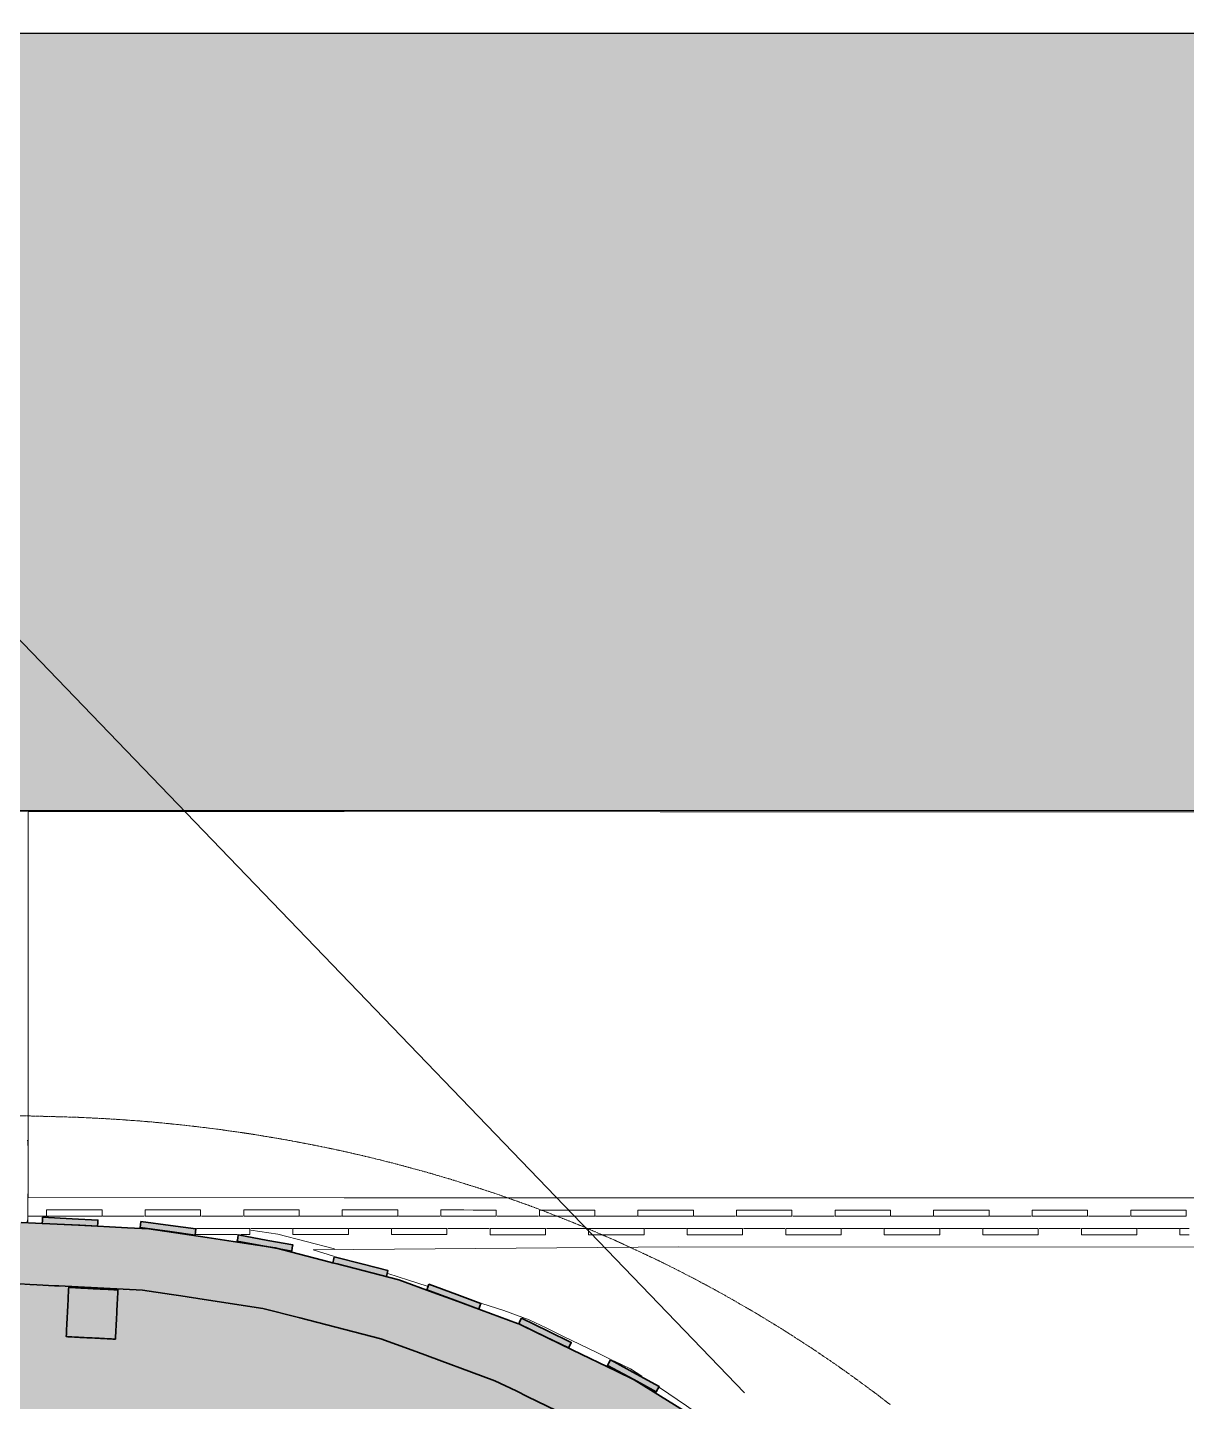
# Model space of a CAD drawing. Header units: millimetres. Extents: x -31757 to 121236, y -27283 to 63658.
# Drawn here: x 54641 to 57464, y 55469 to 58815 of the extents above; entities that cross this region are included whole.
import ezdxf

# ---------------------------------------------------------------- set-up
doc = ezdxf.new("R2010")
doc.units = ezdxf.units.MM
doc.linetypes.add('PHANTOM', pattern=[6.35, 3.175, -0.635, 0.635, -0.635, 0.635, -0.635])
for name, color, linetype, lineweight in [('01_切断（構造・壁）', 7, 'Continuous', 35), ('06_部屋の色', 8, 'Continuous', 0), ('10_見えがかり', 7, 'Continuous', 13), ('20_上部（屋根の外形・梁）', 8, 'PHANTOM', 9), ('30_敷地・外構', 8, 'Continuous', 9), ('50_寸法', 3, 'Continuous', 9), ('90_図枠', 7, 'Continuous', 25)]:
    doc.layers.add(name, color=color, linetype=linetype, lineweight=lineweight)

msp = doc.modelspace()

# ---------------------------------------------------------------- hatches: boundary and pattern name
at = {"layer": '01_切断（構造・壁）'}
for points in [[(54677.9, 55917.9), (54750.5, 55914.3), (54812.7, 55911.1), (54812.4, 55904.2), (54811.9, 55896.2), (54749.7, 55899.3), (54677.1, 55903), (54677.5, 55909.9)], [(56497.7, 55271.1), (56626.1, 55172.7), (56630.8, 55169.1), (56657.2, 55144.4), (56789.2, 55020.4), (56857.9, 54955.9), (57313, 54483.3), (57890, 53884.2), (57918.9, 53854.1), (57977.6, 53793.2), (58347.5, 53409.2), (59709.4, 51994.9), (59778.2, 51923.5), (59993.6, 51699.9), (60202.8, 51482.7), (60203.5, 51481.9), (60203.9, 51481.5), (60252.5, 51431.1), (60252.5, 51431.1), (60252.5, 51431.1), (60257.5, 51425.8), (60318.3, 51362.7), (60382.1, 51296.5), (60382.1, 51296.5), (60389.2, 51289.1), (61245.6, 52101.8), (61800.3, 52628.2), (61999.7, 52817.4), (62486.5, 53279.4), (62568.9, 53357.6), (62635.9, 53419.4), (62652.3, 53434.5), (63662, 54365), (63904.5, 54588.4), (63906.9, 54590.7), (63910.4, 54593.9), (64509.2, 55145.8), (64778.6, 55394.1), (64818.6, 55350.7), (64880.3, 55283.8), (64493, 54926.8), (64012.4, 54483.9), (64006.3, 54478.3), (64006.3, 54478.3), (64006.3, 54478.3), (62754.2, 53324.4), (62737.9, 53309.4), (62671.4, 53248.1), (62635.2, 53213.8), (62589.6, 53170.4), (61903.4, 52519.3), (61547.3, 52181.3), (61349.1, 51993.2), (60493.2, 51181), (59913.2, 50614.1), (59649.3, 50356.3), (59498.3, 50208.7), (58345.5, 49082.2), (58230.7, 48966.6), (58157.7, 48893.2), (58107.1, 48842.3), (58063.8, 48798.7), (58056.3, 48806.1), (57992.9, 48869.2), (57957.4, 48904.4), (58051.5, 48999.2), (58150.4, 49098.7), (58239.9, 49188.7), (59478.9, 50399.5), (59544.6, 50463.7), (60281.9, 51184.2), (60149.6, 51321.6), (60001.8, 51475.1), (59901.1, 51579.6), (59840.8, 51521), (59828.8, 51509.3), (59792.5, 51474.1), (59718.1, 51551.2), (59688.3, 51582), (59719.4, 51612.2), (59774.1, 51665.4), (59778.8, 51669.9), (59797.1, 51687.7), (59563.2, 51930.5), (59562.8, 51930.9), (58038.3, 53514), (58036.5, 53515.8), (57312.9, 54267.2), (57205.8, 54378.4), (56914.6, 54680.8), (56752.4, 54849.1), (56618.5, 54974.9), (56552.3, 55037), (56533.6, 55054.6), (56365.3, 55183.5), (56298.3, 55234.8), (56120.1, 55344.8), (56046.1, 55390.4), (55859.9, 55481), (55831.1, 55495), (55779.6, 55520), (55587.1, 55590.7), (55540.1, 55608), (55501.4, 55622.2), (55304.4, 55672.8), (55214.3, 55695.9), (55071.9, 55717.5), (55014.5, 55726.3), (54991.9, 55729.7), (54921.4, 55740.4), (54717.6, 55750.7), (54707.1, 55751.3), (54664.4, 55753.4), (54646.7, 55754.3), (54621.6, 55755.6), (54528.8, 55755.6), (54489.6, 55755.6), (54464.2, 55755.6), (54449.4, 55755.6), (53615.7, 55755.7), (53595.1, 55755.7), (52480.2, 55755.9), (52403.6, 55755.9), (52231.9, 55755.9), (52089.9, 55755.9), (51416.2, 55756), (51416.2, 55756), (51416.2, 55756), (51416.4, 55906), (53020.9, 55905.8), (53596.4, 55905.7), (54269.5, 55905.6), (54450.7, 55905.6), (54453.1, 55905.6), (54491.5, 55905.6), (54583.8, 55905.6), (54625.4, 55905.6), (54626.3, 55905.5), (54626.3, 55905.5), (54765.2, 55898.5), (54768.9, 55898.3), (54884.7, 55892.5), (54936.4, 55889.9), (55078.6, 55868.3), (55142.5, 55858.5), (55244.4, 55843.1), (55378.6, 55808.6), (55383.6, 55807.3), (55395.3, 55804.3), (55546, 55765.6), (55628.9, 55735.1), (55681, 55716), (55834.5, 55659.6), (55838.4, 55658.2), (55838.4, 55658.2), (55838.4, 55658.2), (55846, 55654.5), (55967.7, 55595.4), (56075.3, 55543), (56118.5, 55522), (56240.8, 55446.5), (56383.5, 55358.5), (56430.7, 55322.3)], [(54917.6, 55907.6), (54989.7, 55897.8), (55051.4, 55889.4), (55050.5, 55882.5), (55049.4, 55874.5), (54987.7, 55882.9), (54915.6, 55892.7), (54916.6, 55899.6)], [(55154.7, 55874.8), (55226.2, 55861.6), (55287.5, 55850.4), (55286.2, 55843.6), (55284.8, 55835.6), (55223.5, 55846.9), (55152, 55860), (55153.2, 55866.8)], [(55388.3, 55821.6), (55458.7, 55803.5), (55519, 55788), (55517.3, 55781.3), (55515.3, 55773.5), (55454.9, 55789), (55384.5, 55807), (55386.3, 55813.7)], [(54851.5, 55741.5), (54858, 55741.1), (54861.5, 55741), (54861.2, 55734.5), (54861, 55731), (54860.7, 55724.5), (54860.5, 55721), (54860.2, 55714.6), (54860, 55711), (54859.7, 55704.6), (54859.5, 55701), (54859.2, 55694.6), (54859, 55691), (54858.7, 55684.6), (54858.5, 55681), (54858.2, 55674.6), (54858, 55671.1), (54857.7, 55664.6), (54857.5, 55661.1), (54857.2, 55654.6), (54857, 55651.1), (54856.7, 55644.6), (54856.5, 55641.1), (54856.2, 55634.7), (54856, 55631.1), (54855.7, 55624.7), (54855.5, 55621.1), (54849, 55621.4), (54845.5, 55621.6), (54839.1, 55621.9), (54835.5, 55622.1), (54829.1, 55622.4), (54825.5, 55622.6), (54819.1, 55623), (54815.5, 55623.1), (54809.1, 55623.5), (54805.5, 55623.6), (54799.1, 55624), (54795.5, 55624.1), (54789.1, 55624.5), (54785.6, 55624.6), (54779.1, 55625), (54775.6, 55625.1), (54769.1, 55625.5), (54765.6, 55625.6), (54759.2, 55626), (54755.6, 55626.2), (54749.2, 55626.5), (54745.6, 55626.7), (54739.2, 55627), (54735.6, 55627.2), (54736, 55633.6), (54736.1, 55637.1), (54736.5, 55643.6), (54736.6, 55647.1), (54737, 55653.6), (54737.1, 55657.1), (54737.5, 55663.6), (54737.6, 55667.1), (54738, 55673.5), (54738.1, 55677.1), (54738.5, 55683.5), (54738.6, 55687.1), (54739, 55693.5), (54739.2, 55697.1), (54739.5, 55703.5), (54739.7, 55707.1), (54740, 55713.5), (54740.2, 55717), (54740.5, 55723.5), (54740.7, 55727), (54741, 55733.5), (54741.2, 55737), (54741.5, 55743.5), (54741.7, 55747), (54748.1, 55746.7), (54751.7, 55746.5), (54758.1, 55746.2), (54761.6, 55746), (54768.1, 55745.7), (54771.6, 55745.5), (54778.1, 55745.2), (54781.6, 55745), (54788.1, 55744.7), (54791.6, 55744.5), (54798, 55744.2), (54801.6, 55744), (54808, 55743.7), (54811.6, 55743.5), (54818, 55743.2), (54821.6, 55743), (54828, 55742.7), (54831.6, 55742.5), (54838, 55742.1), (54841.5, 55742), (54848, 55741.6)], [(55618.7, 55754.9), (55686.9, 55729.8), (55745.4, 55708.3), (55743, 55701.8), (55740.2, 55694.2), (55681.7, 55715.7), (55613.5, 55740.8), (55615.9, 55747.3)], [(55844.1, 55672.1), (55909.5, 55640.4), (55965.5, 55613.2), (55962.5, 55606.9), (55959, 55599.7), (55902.9, 55626.9), (55837.5, 55658.6), (55840.6, 55664.8)], [(56060.8, 55570.5), (56124.7, 55535.7), (56179.4, 55506), (56176.1, 55499.9), (56172.3, 55492.8), (56117.5, 55522.6), (56053.7, 55557.3), (56057, 55563.4)]]:
    msp.add_hatch(color=7, dxfattribs=at).paths.add_polyline_path(points)
at = {"layer": '06_部屋の色', "true_color": 0xf6e3a4}
h = msp.add_hatch(color=8, dxfattribs=at)
h.paths.add_polyline_path([(37121.8, 42081.2), (37460.6, 42484.9), (37800.4, 42887.9), (36072.4, 44348.7), (39234.8, 48988.5), (39431.2, 49276.7), (39322.7, 49373.6), (39316.9, 49378.8), (39496.9, 49642.9), (39611.1, 49540.6), (39795.6, 49811.2), (39687.3, 49908.5), (39681.5, 49913.7), (39861.6, 50178), (39975.6, 50075.3), (40009.7, 50125.4), (40040.8, 50171), (41255.9, 51953.7), (41148.6, 52052.4), (41142.8, 52057.7), (41323.5, 52322.9), (41429.2, 52225.4), (41436.5, 52218.7), (41621.7, 52490.5), (41514.7, 52589.5), (41508.9, 52594.8), (41689.8, 52860.2), (41802.5, 52755.7), (41822.1, 52784.5), (42460.9, 53721.7), (42489.9, 53764.2), (42585.7, 53895.5), (42599.7, 53914.6), (42604.4, 53920.3), (42708.9, 54045.6), (42719.4, 54058.2), (42787.8, 54136.5), (42789.9, 54138.9), (42851.9, 54248.7), (42853.6, 54251.8), (42853.6, 54251.9), (42855.9, 54255.5), (43006.4, 54494.7), (43009, 54498), (43179.6, 54718.9), (43182.4, 54721.9), (43373.5, 54925.4), (43376.6, 54928.2), (43586.3, 55112.4), (43589.7, 55114.8), (43816, 55278.1), (43817.8, 55279.1), (44024.5, 55399.8), (44060.7, 55420.9), (44277.9, 55521.2), (44317.9, 55539.6), (44543.7, 55618.6), (44585.3, 55633.1), (44817.7, 55690), (44860.4, 55700.5), (45097.2, 55734.8), (45139.9, 55741), (45140.7, 55741.1), (45144.9, 55741.3), (45427.3, 55754.9), (45483, 55754.9), (47818.2, 55754.5), (47818.4, 55903), (47818.4, 55906.5), (51414.4, 55906), (51414.2, 55759.5), (51414.2, 55754), (51454.3, 55754), (51465.9, 55754), (54573.7, 55753.6), (54613.5, 55753.6), (54615.4, 55753.6), (54621.5, 55753.6), (54623.5, 55753.5), (54625.5, 55753.4), (54626, 55753.3), (54921.2, 55738.5), (54925.4, 55737.8), (55213.9, 55693.9), (55218.1, 55692.9), (55500.8, 55620.2), (55504.7, 55618.8), (55778.8, 55518.2), (55782.5, 55516.4), (56045.2, 55388.7), (56048.5, 55386.6), (56297.2, 55233.1), (56300.2, 55230.8), (56532.3, 55053.1), (56533.1, 55052.3), (56744.8, 54853.6), (56751, 54847.7), (56772.1, 54825.8), (56777.2, 54820.5), (56821.3, 54774.8), (56991.9, 54597.6), (59427.7, 52068.4), (59746.8, 51737.1), (59781.4, 51701.1), (59794.3, 51687.7), (59792.1, 51685.6), (59685.5, 51582.1), (59787.6, 51476.3), (59791.1, 51472.7), (59705, 51389), (59196, 50899.2), (59143.7, 50847.7), (59044.4, 50949.6), (59037.6, 50956.5), (59034, 50953), (59033.8, 50952.8), (59033.1, 50952.1), (59029.9, 50949), (58743.2, 50666.6), (58401.6, 50334.7), (58400.1, 50333.3), (58394.2, 50327.5), (57903.5, 49839.6), (57892.9, 49829), (57459.3, 49402), (57563.5, 49297.4), (57566.6, 49294.3), (57502.7, 49231.4), (57154, 48880), (56803.1, 48530.9), (56319, 48038.3), (56153.9, 47871.8), (56045.6, 47978.5), (55701.8, 47631.8), (55695.6, 47625.4), (55514.2, 47438.2), (55619.3, 47335.4), (55622.9, 47331.9), (55470.9, 47175.2), (55131.2, 46829.4), (54643.1, 46321.1), (54162.4, 45825.1), (53814.8, 45458.4), (53742.7, 45383.3), (53637.7, 45483.3), (53632.6, 45488.1), (53421.1, 45267.7), (53527.7, 45166.4), (53531.3, 45163), (53479.2, 45108.7), (52996.9, 44594.7), (52522.1, 44093.2), (52295.7, 43848.7), (52189.7, 43947.7), (52184.5, 43952.5), (52071.6, 43830.4), (52067.7, 43826.3), (51742.6, 43479.6), (51737.9, 43474.5), (51735.6, 43472.1), (51731.2, 43467.3), (51729.8, 43465.8), (51272.8, 42967.2), (51268.6, 42962.6), (50788.3, 42443.3), (50777.9, 42432.1), (50470.8, 42092.4), (50464.2, 42085.1), (50122.7, 41712.2), (49662.4, 41198.3), (49653.5, 41188.4), (49653.4, 41188.2), (49652.4, 41187.1), (49194.4, 40680.5), (49188.9, 40674.4), (48872.2, 40316), (48867.4, 40310.6), (48534.9, 39939.1), (48530, 39933.5), (48072.9, 39411.1), (48066.1, 39403.3), (47608.6, 38885.3), (47437.2, 38686.8), (47550, 38588.5), (47551.8, 38587), (47406.2, 38418.2), (47073.7, 38037.8), (46615.8, 37502), (46164.6, 36979.1), (45852.2, 36608.5), (45590.5, 36302.3), (44600.9, 37138.8), (44291.6, 37400.2), (44789.6, 37987.1), (45302.9, 38587.4), (45805.3, 39170.5), (46309.8, 39751.7), (43444.8, 42248), (42931, 41656.2), (42419.5, 41062.4), (41910.1, 40466.8), (41389.8, 39853.7), (41349.7, 39806.3), (43641.2, 37870.2), (43189.5, 37333.6), (42700.5, 36748.6), (42375.7, 36357.7), (41893.4, 35773.6), (41891, 35772), (41887.6, 35772.2), (35947.6, 40658.3), (35945.8, 40661.7), (35947, 40665.4), (36615.4, 41474)])
h.paths.add_polyline_path([(52361.6, 48399.8), (52291.4, 48477.5), (52216.2, 48550.4), (52136.5, 48618.2), (52052.4, 48680.7), (51964.5, 48737.5), (51873, 48788.5), (51778.4, 48833.3), (51681.1, 48871.9), (51581.5, 48904.1), (51479.9, 48929.6), (51376.9, 48948.5), (51272.9, 48960.5), (51168.3, 48965.8), (51063.6, 48964.2), (50959.3, 48955.8), (50855.7, 48940.5), (50753.4, 48918.5), (50652.7, 48889.9), (50554, 48854.7), (50457.9, 48813.2), (50364.7, 48765.4), (50274.8, 48711.7), (50188.7, 48652.2), (50106.6, 48587.2), (50029, 48517), (49956.1, 48441.8), (49888.3, 48362.1), (49825.8, 48278), (49769, 48190.1), (49718, 48098.7), (49673.1, 48004), (49634.5, 47906.7), (49602.4, 47807.1), (49576.8, 47705.5), (49558, 47602.6), (49545.9, 47498.5), (49540.7, 47393.9), (49542.3, 47289.3), (49550.7, 47184.9), (49566, 47081.3), (49588, 46978.9), (49616.6, 46878.3), (49651.8, 46779.6), (49693.3, 46683.5), (49741, 46590.4), (49794.7, 46500.5), (49854.2, 46414.3), (49919.2, 46332.3), (49989.5, 46254.6), (50064.6, 46181.7), (50144.4, 46113.9), (50228.4, 46051.4), (50316.4, 45994.6), (50407.8, 45943.6), (50502.4, 45898.7), (50599.7, 45860.2), (50699.4, 45828), (50801, 45802.5), (50903.9, 45783.6), (51007.9, 45771.5), (51112.5, 45766.3), (51217.2, 45767.9), (51321.5, 45776.3), (51425.1, 45791.6), (51527.5, 45813.6), (51628.2, 45842.2), (51726.8, 45877.4), (51822.9, 45918.9), (51916.1, 45966.6), (52006, 46020.4), (52092.1, 46079.9), (52174.2, 46144.9), (52251.9, 46215.1), (52324.8, 46290.2), (52392.6, 46370), (52455.1, 46454.1), (52511.9, 46542), (52562.8, 46633.4), (52607.7, 46728.1), (52646.3, 46825.4), (52678.4, 46925), (52704, 47026.6), (52722.8, 47129.5), (52734.9, 47233.5), (52740.2, 47338.1), (52738.6, 47442.8), (52730.1, 47547.1), (52714.9, 47650.8), (52692.9, 47753.1), (52664.3, 47853.8), (52629.1, 47952.5), (52587.5, 48048.6), (52539.8, 48141.7), (52486.1, 48231.6), (52426.6, 48317.8)], flags=0)
at = {"layer": '30_敷地・外構'}
for points in [[(76236.6, 56905.6), (43236.8, 56910.4), (13241.4, 12903.7), (13241.5, 12688.5), (8535.1, 3142.9), (7508, 600), (600, 600), (600, 6600.3), (3132, 6878.3), (4650.8, 9732.8), (7845.9, 15113.4), (9591.3, 17889.1), (15132, 25269.1), (23700.5, 36198.6), (24022, 37245.9), (24920.3, 38563.7), (24512, 38842), (24533, 38910.6), (22109.3, 41084.3), (34079.5, 57231.7), (31966.4, 58800), (76236.9, 58800)], [(13241.4, 12903.7), (13242.1, 906.9), (600, 907.7), (600, 58800), (83500, 58800), (83500, 902.5), (76239.5, 903), (76242.6, 56905.6), (43236.8, 56910.4)]]:
    msp.add_hatch(color=8, dxfattribs=at).paths.add_polyline_path(points)

# ---------------------------------------------------------------- linework, layer by layer
at = {"layer": '01_切断（構造・壁）'}
for points in [[(54677.9, 55917.9), (54750.5, 55914.3), (54812.7, 55911.1), (54812.4, 55904.2), (54811.9, 55896.2), (54749.7, 55899.3), (54677.1, 55903), (54677.5, 55909.9), (54677.9, 55917.9)], [(54626.3, 55905.5), (54765.2, 55898.5), (54768.9, 55898.3), (54884.7, 55892.5), (54936.4, 55889.9), (55078.6, 55868.3), (55142.5, 55858.5), (55244.4, 55843.1), (55378.6, 55808.6), (55383.6, 55807.3), (55395.3, 55804.3), (55546, 55765.6), (55628.9, 55735.1), (55681, 55716), (55834.5, 55659.6), (55838.4, 55658.2), (55838.4, 55658.2), (55838.4, 55658.2), (55846, 55654.5), (55967.7, 55595.4), (56075.3, 55543), (56118.5, 55522), (56240.8, 55446.5)], [(54917.6, 55907.6), (54989.7, 55897.8), (55051.4, 55889.4), (55050.5, 55882.5), (55049.4, 55874.5), (54987.7, 55882.9), (54915.6, 55892.7), (54916.6, 55899.6), (54917.6, 55907.6)], [(55154.7, 55874.8), (55226.2, 55861.6), (55287.5, 55850.4), (55286.2, 55843.6), (55284.8, 55835.6), (55223.5, 55846.9), (55152, 55860), (55153.2, 55866.8), (55154.7, 55874.8)], [(55388.3, 55821.6), (55458.7, 55803.5), (55519, 55788), (55517.3, 55781.3), (55515.3, 55773.5), (55454.9, 55789), (55384.5, 55807), (55386.3, 55813.7), (55388.3, 55821.6)], [(56046.1, 55390.4), (55859.9, 55481), (55831.1, 55495), (55779.6, 55520), (55587.1, 55590.7), (55540.1, 55608), (55501.4, 55622.2), (55304.4, 55672.8), (55214.3, 55695.9), (55071.9, 55717.5), (55014.5, 55726.3), (54991.9, 55729.7), (54921.4, 55740.4), (54717.6, 55750.7), (54707.1, 55751.3), (54664.4, 55753.4), (54646.7, 55754.3), (54621.6, 55755.6)], [(54851.5, 55741.5), (54858, 55741.1), (54861.5, 55741), (54861.2, 55734.5), (54861, 55731), (54860.7, 55724.5), (54860.5, 55721), (54860.2, 55714.6), (54860, 55711), (54859.7, 55704.6), (54859.5, 55701), (54859.2, 55694.6), (54859, 55691), (54858.7, 55684.6), (54858.5, 55681), (54858.2, 55674.6), (54858, 55671.1), (54857.7, 55664.6), (54857.5, 55661.1), (54857.2, 55654.6), (54857, 55651.1), (54856.7, 55644.6), (54856.5, 55641.1), (54856.2, 55634.7), (54856, 55631.1), (54855.7, 55624.7), (54855.5, 55621.1), (54849, 55621.4), (54845.5, 55621.6), (54839.1, 55621.9), (54835.5, 55622.1), (54829.1, 55622.4), (54825.5, 55622.6), (54819.1, 55623), (54815.5, 55623.1), (54809.1, 55623.5), (54805.5, 55623.6), (54799.1, 55624), (54795.5, 55624.1), (54789.1, 55624.5), (54785.6, 55624.6), (54779.1, 55625), (54775.6, 55625.1), (54769.1, 55625.5), (54765.6, 55625.6), (54759.2, 55626), (54755.6, 55626.2), (54749.2, 55626.5), (54745.6, 55626.7), (54739.2, 55627), (54735.6, 55627.2), (54736, 55633.6), (54736.1, 55637.1), (54736.5, 55643.6), (54736.6, 55647.1), (54737, 55653.6), (54737.1, 55657.1), (54737.5, 55663.6), (54737.6, 55667.1), (54738, 55673.5), (54738.1, 55677.1), (54738.5, 55683.5), (54738.6, 55687.1), (54739, 55693.5), (54739.2, 55697.1), (54739.5, 55703.5), (54739.7, 55707.1), (54740, 55713.5), (54740.2, 55717), (54740.5, 55723.5), (54740.7, 55727), (54741, 55733.5), (54741.2, 55737), (54741.5, 55743.5), (54741.7, 55747), (54748.1, 55746.7), (54751.7, 55746.5), (54758.1, 55746.2), (54761.6, 55746), (54768.1, 55745.7), (54771.6, 55745.5), (54778.1, 55745.2), (54781.6, 55745), (54788.1, 55744.7), (54791.6, 55744.5), (54798, 55744.2), (54801.6, 55744), (54808, 55743.7), (54811.6, 55743.5), (54818, 55743.2), (54821.6, 55743), (54828, 55742.7), (54831.6, 55742.5), (54838, 55742.1), (54841.5, 55742), (54848, 55741.6), (54851.5, 55741.5)], [(55618.7, 55754.9), (55686.9, 55729.8), (55745.4, 55708.3), (55743, 55701.8), (55740.2, 55694.2), (55681.7, 55715.7), (55613.5, 55740.8), (55615.9, 55747.3), (55618.7, 55754.9)], [(55844.1, 55672.1), (55909.5, 55640.4), (55965.5, 55613.2), (55962.5, 55606.9), (55959, 55599.7), (55902.9, 55626.9), (55837.5, 55658.6), (55840.6, 55664.8), (55844.1, 55672.1)], [(56060.8, 55570.5), (56124.7, 55535.7), (56179.4, 55506), (56176.1, 55499.9), (56172.3, 55492.8), (56117.5, 55522.6), (56053.7, 55557.3), (56057, 55563.4), (56060.8, 55570.5)]]:
    msp.add_lwpolyline(points, dxfattribs=at)
at = {"layer": '10_見えがかり'}
for points in [[(54642.6, 56279), (54642.6, 56357.4), (54642.6, 56514), (54642.7, 56670.7), (54642.7, 56749), (54642.7, 56827.4), (54642.7, 56905.7), (55412.3, 56905.6), (56182, 56905.5), (56951.6, 56905.4), (57721.2, 56905.3), (58490.9, 56905.1), (59260.5, 56905), (60030.2, 56904.9), (60799.8, 56904.8)], [(60799.7, 55964.8), (60030, 55964.9), (59260.4, 55965), (58490.8, 55965.1), (57721.1, 55965.3), (56951.5, 55965.4), (56181.8, 55965.5), (55412.2, 55965.6), (54642.6, 55965.7), (54642.6, 56200.7), (54642.6, 56279)], [(54642.5, 55906.7), (54642.5, 55908.2), (54642.5, 55910.7), (54642.5, 55913.2), (54642.5, 55915.7), (54642.5, 55918.2), (54642.5, 55920.7), (54685.8, 55920.7)], [(54687.8, 55920.7), (54687.8, 55923.2), (54687.8, 55924.4), (54687.8, 55925.7), (54687.8, 55926.9), (54687.8, 55928.2), (54687.8, 55929.4), (54687.8, 55930.7), (54687.8, 55931.9), (54687.8, 55933.2), (54687.8, 55934.4), (54687.8, 55935.7), (54699, 55935.7), (54710.3, 55935.7), (54721.5, 55935.7), (54732.8, 55935.7), (54744, 55935.7), (54755.3, 55935.7), (54777.8, 55935.7), (54789, 55935.7), (54800.3, 55935.7), (54811.5, 55935.7), (54822.8, 55935.7), (54822.8, 55934.4), (54822.8, 55931.9), (54822.8, 55928.2), (54822.8, 55926.9), (54822.8, 55925.7), (54822.8, 55923.2), (54822.8, 55921.9), (54822.8, 55920.7), (54811.5, 55920.7), (54800.3, 55920.7), (54755.3, 55920.7), (54744, 55920.7), (54732.8, 55920.7), (54721.5, 55920.7), (54699, 55920.7), (54687.8, 55920.7)], [(54824.8, 55920.7), (54925.8, 55920.7)], [(54927.8, 55920.7), (54927.8, 55924.4), (54927.8, 55925.7), (54927.8, 55926.9), (54927.8, 55928.2), (54927.8, 55933.2), (54927.8, 55934.4), (54927.8, 55935.7), (54939, 55935.7), (54950.3, 55935.7), (54961.5, 55935.7), (54972.8, 55935.7), (54984, 55935.7), (54995.3, 55935.7), (55006.5, 55935.7), (55029, 55935.6), (55040.3, 55935.6), (55051.5, 55935.6), (55062.8, 55935.6), (55062.8, 55934.4), (55062.8, 55930.6), (55062.8, 55929.4), (55062.8, 55928.1), (55062.8, 55925.6), (55062.8, 55924.4), (55062.8, 55923.1), (55062.8, 55921.9), (55062.8, 55920.6), (55051.5, 55920.6), (55040.3, 55920.6), (55029, 55920.6), (55006.5, 55920.7), (54995.3, 55920.7), (54972.8, 55920.7), (54961.5, 55920.7), (54950.3, 55920.7), (54939, 55920.7), (54927.8, 55920.7)], [(55064.8, 55920.6), (55165.8, 55920.6)], [(55167.8, 55929.4), (55167.8, 55930.6), (55167.8, 55931.9), (55167.8, 55933.1), (55167.8, 55934.4), (55167.8, 55935.6), (55179, 55935.6), (55190.3, 55935.6), (55201.5, 55935.6), (55212.8, 55935.6), (55235.3, 55935.6), (55257.8, 55935.6), (55269, 55935.6), (55280.3, 55935.6), (55291.5, 55935.6), (55302.8, 55935.6), (55302.8, 55934.4), (55302.8, 55931.9), (55302.8, 55930.6), (55302.8, 55929.4), (55302.8, 55926.9), (55302.8, 55925.6), (55302.8, 55924.4), (55302.8, 55923.1), (55302.8, 55921.9), (55302.8, 55920.6), (55291.5, 55920.6), (55280.3, 55920.6), (55269, 55920.6), (55257.8, 55920.6), (55235.3, 55920.6), (55224, 55920.6), (55190.3, 55920.6), (55179, 55920.6), (55167.8, 55920.6), (55167.8, 55921.9), (55167.8, 55923.1), (55167.8, 55924.4), (55167.8, 55925.6), (55167.8, 55926.9), (55167.8, 55929.4)], [(55304.8, 55920.6), (55405.8, 55920.6)], [(55407.8, 55928.1), (55407.8, 55929.3), (55407.8, 55931.8), (55407.8, 55933.1), (55407.8, 55935.6), (55419, 55935.6), (55441.5, 55935.6), (55452.8, 55935.6), (55475.3, 55935.6), (55486.5, 55935.6), (55497.8, 55935.6), (55509, 55935.6), (55520.3, 55935.6), (55531.5, 55935.6), (55542.8, 55935.6), (55542.8, 55934.3), (55542.8, 55930.6), (55542.8, 55929.3), (55542.8, 55928.1), (55542.8, 55925.6), (55542.8, 55924.3), (55542.8, 55921.8), (55542.8, 55920.6), (55520.3, 55920.6), (55509, 55920.6), (55475.3, 55920.6), (55464, 55920.6), (55452.8, 55920.6), (55441.5, 55920.6), (55430.3, 55920.6), (55419, 55920.6), (55407.8, 55920.6), (55407.8, 55923.1), (55407.8, 55924.3), (55407.8, 55925.6), (55407.8, 55926.8), (55407.8, 55928.1)], [(55544.8, 55920.6), (55645.8, 55920.6)], [(55647.8, 55928.1), (55647.8, 55929.3), (55647.8, 55930.6), (55647.8, 55933.1), (55647.8, 55934.3), (55647.8, 55935.6), (55659, 55935.6), (55670.3, 55935.6), (55681.5, 55935.6), (55692.8, 55935.6), (55704, 55935.6), (55726.5, 55935.5), (55737.8, 55935.5), (55749, 55935.5), (55771.5, 55935.5), (55782.8, 55935.5), (55782.8, 55934.3), (55782.8, 55930.5), (55782.8, 55925.5), (55782.8, 55924.3), (55782.8, 55923), (55782.8, 55921.8), (55782.8, 55920.5), (55771.5, 55920.5), (55760.3, 55920.5), (55749, 55920.5), (55737.8, 55920.5), (55726.5, 55920.5), (55715.3, 55920.5), (55704, 55920.6), (55692.8, 55920.6), (55659, 55920.6), (55647.8, 55920.6), (55647.8, 55921.8), (55647.8, 55923.1), (55647.8, 55926.8), (55647.8, 55928.1)], [(55784.8, 55920.5), (55885.8, 55920.5)], [(55887.8, 55920.5), (55887.8, 55923), (55887.8, 55924.3), (55887.8, 55925.5), (55887.8, 55929.3), (55887.8, 55930.5), (55887.8, 55933), (55887.8, 55934.3), (55887.8, 55935.5), (55899, 55935.5), (55910.3, 55935.5), (55921.5, 55935.5), (55932.8, 55935.5), (55944, 55935.5), (55955.3, 55935.5), (55966.5, 55935.5), (55977.8, 55935.5), (55989, 55935.5), (56000.3, 55935.5), (56022.8, 55935.5), (56022.8, 55934.3), (56022.8, 55933), (56022.8, 55931.8), (56022.8, 55930.5), (56022.8, 55928), (56022.8, 55926.8), (56022.8, 55925.5), (56022.8, 55923), (56022.8, 55921.8), (56022.8, 55920.5), (56011.5, 55920.5), (56000.3, 55920.5), (55989, 55920.5), (55977.8, 55920.5), (55966.5, 55920.5), (55955.3, 55920.5), (55932.8, 55920.5), (55921.5, 55920.5), (55910.3, 55920.5), (55899, 55920.5), (55887.8, 55920.5)], [(56024.8, 55920.5), (56125.8, 55920.5)], [(56127.8, 55929.2), (56127.8, 55930.5), (56127.8, 55931.7), (56127.8, 55933), (56127.8, 55935.5), (56139, 55935.5), (56161.5, 55935.5), (56172.8, 55935.5), (56184, 55935.5), (56206.5, 55935.5), (56217.8, 55935.5), (56229, 55935.5), (56240.3, 55935.5), (56251.5, 55935.5), (56262.8, 55935.5), (56262.8, 55933), (56262.8, 55931.7), (56262.8, 55930.5), (56262.8, 55929.2), (56262.8, 55928), (56262.8, 55926.7), (56262.8, 55925.5), (56262.8, 55924.2), (56262.8, 55923), (56262.8, 55921.7), (56262.8, 55920.5), (56240.3, 55920.5), (56229, 55920.5), (56217.8, 55920.5), (56206.5, 55920.5), (56195.3, 55920.5), (56184, 55920.5), (56172.8, 55920.5), (56161.5, 55920.5), (56150.3, 55920.5), (56139, 55920.5), (56127.8, 55920.5), (56127.8, 55921.7), (56127.8, 55923), (56127.8, 55924.2), (56127.8, 55926.7), (56127.8, 55929.2)], [(56264.8, 55920.5), (56365.8, 55920.5)], [(56367.8, 55929.2), (56367.8, 55930.5), (56367.8, 55931.7), (56367.8, 55933), (56367.8, 55934.2), (56367.8, 55935.5), (56379, 55935.5), (56390.3, 55935.5), (56401.5, 55935.5), (56412.8, 55935.4), (56424, 55935.4), (56435.3, 55935.4), (56457.8, 55935.4), (56469, 55935.4), (56480.3, 55935.4), (56491.5, 55935.4), (56502.8, 55935.4), (56502.8, 55930.4), (56502.8, 55929.2), (56502.8, 55927.9), (56502.8, 55926.7), (56502.8, 55925.4), (56502.8, 55924.2), (56502.8, 55920.4), (56491.5, 55920.4), (56480.3, 55920.4), (56469, 55920.4), (56457.8, 55920.4), (56446.5, 55920.4), (56435.3, 55920.4), (56424, 55920.4), (56412.8, 55920.4), (56401.5, 55920.5), (56390.3, 55920.5), (56379, 55920.5), (56367.8, 55920.5), (56367.8, 55923), (56367.8, 55924.2), (56367.8, 55925.5), (56367.8, 55926.7), (56367.8, 55929.2)], [(56504.8, 55920.4), (56605.8, 55920.4)], [(56607.8, 55920.4), (56607.8, 55922.9), (56607.8, 55924.2), (56607.8, 55925.4), (56607.8, 55926.7), (56607.8, 55930.4), (56607.8, 55931.7), (56607.8, 55934.2), (56607.8, 55935.4), (56619, 55935.4), (56664, 55935.4), (56686.5, 55935.4), (56731.5, 55935.4), (56742.8, 55935.4), (56742.8, 55934.2), (56742.8, 55931.7), (56742.8, 55930.4), (56742.8, 55929.2), (56742.8, 55926.7), (56742.8, 55925.4), (56742.8, 55924.2), (56742.8, 55921.7), (56742.8, 55920.4), (56731.5, 55920.4), (56720.3, 55920.4), (56697.8, 55920.4), (56686.5, 55920.4), (56664, 55920.4), (56652.8, 55920.4), (56641.5, 55920.4), (56630.3, 55920.4), (56619, 55920.4), (56607.8, 55920.4)], [(56744.8, 55920.4), (56845.8, 55920.4)], [(56847.8, 55920.4), (56847.8, 55922.9), (56847.8, 55929.1), (56847.8, 55930.4), (56847.8, 55934.1), (56847.8, 55935.4), (56859, 55935.4), (56870.3, 55935.4), (56881.5, 55935.4), (56892.8, 55935.4), (56904, 55935.4), (56915.3, 55935.4), (56926.5, 55935.4), (56937.8, 55935.4), (56949, 55935.4), (56960.3, 55935.4), (56971.5, 55935.4), (56982.8, 55935.4), (56982.8, 55934.1), (56982.8, 55932.9), (56982.8, 55931.6), (56982.8, 55930.4), (56982.8, 55927.9), (56982.8, 55926.6), (56982.8, 55925.4), (56982.8, 55924.1), (56982.8, 55922.9), (56982.8, 55921.6), (56982.8, 55920.4), (56971.5, 55920.4), (56960.3, 55920.4), (56949, 55920.4), (56915.3, 55920.4), (56904, 55920.4), (56892.8, 55920.4), (56881.5, 55920.4), (56870.3, 55920.4), (56859, 55920.4), (56847.8, 55920.4)], [(56984.8, 55920.4), (57085.8, 55920.4)], [(57087.8, 55920.4), (57087.8, 55922.9), (57087.8, 55924.1), (57087.8, 55925.4), (57087.8, 55926.6), (57087.8, 55930.4), (57087.8, 55931.6), (57087.8, 55932.9), (57087.8, 55934.1), (57087.8, 55935.4), (57099, 55935.3), (57121.5, 55935.3), (57132.8, 55935.3), (57144, 55935.3), (57155.3, 55935.3), (57166.5, 55935.3), (57177.8, 55935.3), (57189, 55935.3), (57211.5, 55935.3), (57222.8, 55935.3), (57222.8, 55934.1), (57222.8, 55932.8), (57222.8, 55927.8), (57222.8, 55925.3), (57222.8, 55922.8), (57222.8, 55921.6), (57222.8, 55920.3), (57211.5, 55920.3), (57200.3, 55920.3), (57189, 55920.3), (57177.8, 55920.3), (57166.5, 55920.3), (57155.3, 55920.3), (57144, 55920.3), (57132.8, 55920.3), (57121.5, 55920.3), (57110.3, 55920.3), (57099, 55920.3), (57087.8, 55920.4)], [(57224.8, 55920.3), (57325.8, 55920.3)], [(57327.8, 55929.1), (57327.8, 55930.3), (57327.8, 55931.6), (57327.8, 55932.8), (57327.8, 55934.1), (57327.8, 55935.3), (57339, 55935.3), (57350.3, 55935.3), (57372.8, 55935.3), (57384, 55935.3), (57395.3, 55935.3), (57417.8, 55935.3), (57429, 55935.3), (57451.5, 55935.3), (57462.8, 55935.3), (57462.8, 55934), (57462.8, 55932.8), (57462.8, 55931.5), (57462.8, 55930.3), (57462.8, 55927.8), (57462.8, 55926.5), (57462.8, 55922.8), (57462.8, 55921.5), (57462.8, 55920.3), (57451.5, 55920.3), (57440.3, 55920.3), (57429, 55920.3), (57417.8, 55920.3), (57406.5, 55920.3), (57395.3, 55920.3), (57384, 55920.3), (57372.8, 55920.3), (57361.5, 55920.3), (57350.3, 55920.3), (57339, 55920.3), (57327.8, 55920.3), (57327.8, 55921.6), (57327.8, 55922.8), (57327.8, 55924.1), (57327.8, 55925.3), (57327.8, 55929.1)], [(55152.9, 55875.6), (55126.5, 55875.6), (55104, 55875.6), (55081.5, 55875.6), (55070.3, 55875.6), (55051.6, 55875.6)], [(55052.9, 55890.6), (55059, 55890.6), (55092.8, 55890.6), (55115.3, 55890.6), (55137.8, 55890.6), (55160.3, 55890.6), (55171.5, 55890.6), (55182.8, 55890.6), (55182.8, 55889.4), (55182.8, 55884.4), (55182.8, 55883.1), (55182.8, 55881.9), (55182.8, 55879.4), (55182.8, 55878.1), (55182.8, 55876.9), (55182.8, 55875.6), (55171.5, 55875.6), (55161, 55875.6)], [(55285.8, 55890.6), (55184.8, 55890.6)], [(55389.1, 55841), (55251.2, 55876.4), (55184.8, 55886.5)], [(55287.8, 55884.4), (55287.8, 55885.6), (55287.8, 55886.9), (55287.8, 55888.1), (55287.8, 55889.4), (55287.8, 55890.6), (55299, 55890.6), (55310.3, 55890.6), (55321.5, 55890.6), (55355.3, 55890.6), (55377.8, 55890.6), (55389, 55890.6), (55400.3, 55890.6), (55411.5, 55890.6), (55422.8, 55890.6), (55422.8, 55889.3), (55422.8, 55888.1), (55422.8, 55886.8), (55422.8, 55885.6), (55422.8, 55884.3), (55422.8, 55880.6), (55422.8, 55879.3), (55422.8, 55878.1), (55422.8, 55876.8), (55422.8, 55875.6), (55411.5, 55875.6), (55400.3, 55875.6), (55389, 55875.6), (55377.8, 55875.6), (55366.5, 55875.6), (55355.3, 55875.6), (55344, 55875.6), (55332.8, 55875.6), (55321.5, 55875.6), (55310.3, 55875.6), (55299, 55875.6), (55287.8, 55875.6), (55287.8, 55876.9), (55287.8, 55878.1), (55287.8, 55879.4), (55287.8, 55880.6), (55287.8, 55884.4)], [(55525.8, 55890.6), (55424.8, 55890.6)], [(55527.8, 55883.1), (55527.8, 55885.6), (55527.8, 55886.8), (55527.8, 55888.1), (55527.8, 55889.3), (55527.8, 55890.6), (55550.3, 55890.6), (55561.5, 55890.6), (55572.8, 55890.6), (55584, 55890.6), (55606.5, 55890.6), (55629, 55890.6), (55640.3, 55890.6), (55651.5, 55890.6), (55662.8, 55890.6), (55662.8, 55888.1), (55662.8, 55885.6), (55662.8, 55884.3), (55662.8, 55883.1), (55662.8, 55879.3), (55662.8, 55876.8), (55662.8, 55875.6), (55651.5, 55875.6), (55640.3, 55875.6), (55629, 55875.6), (55617.8, 55875.6), (55606.5, 55875.6), (55595.3, 55875.6), (55584, 55875.6), (55572.8, 55875.6), (55561.5, 55875.6), (55550.3, 55875.6), (55539, 55875.6), (55527.8, 55875.6), (55527.8, 55876.8), (55527.8, 55878.1), (55527.8, 55880.6), (55527.8, 55881.8), (55527.8, 55883.1)], [(55765.8, 55890.5), (55664.8, 55890.6)], [(55767.8, 55883), (55767.8, 55884.3), (55767.8, 55886.8), (55767.8, 55888), (55767.8, 55889.3), (55767.8, 55890.5), (55779, 55890.5), (55790.3, 55890.5), (55801.5, 55890.5), (55824, 55890.5), (55846.5, 55890.5), (55869, 55890.5), (55880.3, 55890.5), (55891.5, 55890.5), (55902.8, 55890.5), (55902.8, 55889.3), (55902.8, 55888), (55902.8, 55886.8), (55902.8, 55885.5), (55902.8, 55881.8), (55902.8, 55880.5), (55902.8, 55879.3), (55902.8, 55875.5), (55891.5, 55875.5), (55869, 55875.5), (55857.8, 55875.5), (55846.5, 55875.5), (55835.3, 55875.5), (55824, 55875.5), (55812.8, 55875.5), (55801.5, 55875.5), (55790.3, 55875.5), (55779, 55875.5), (55767.8, 55875.5), (55767.8, 55876.8), (55767.8, 55878), (55767.8, 55879.3), (55767.8, 55881.8), (55767.8, 55883)], [(56005.8, 55890.5), (55904.8, 55890.5)], [(56007.8, 55888), (56007.8, 55889.3), (56007.8, 55890.5), (56019, 55890.5), (56030.3, 55890.5), (56041.5, 55890.5), (56052.8, 55890.5), (56064, 55890.5), (56086.5, 55890.5), (56097.8, 55890.5), (56109, 55890.5), (56120.3, 55890.5), (56131.5, 55890.5), (56142.8, 55890.5), (56142.8, 55889.2), (56142.8, 55888), (56142.8, 55886.7), (56142.8, 55885.5), (56142.8, 55884.2), (56142.8, 55883), (56142.8, 55881.7), (56142.8, 55878), (56142.8, 55876.7), (56142.8, 55875.5), (56131.5, 55875.5), (56120.3, 55875.5), (56109, 55875.5), (56097.8, 55875.5), (56086.5, 55875.5), (56075.3, 55875.5), (56064, 55875.5), (56052.8, 55875.5), (56041.5, 55875.5), (56030.3, 55875.5), (56019, 55875.5), (56007.8, 55875.5), (56007.8, 55878), (56007.8, 55879.3), (56007.8, 55880.5), (56007.8, 55881.8), (56007.8, 55888)], [(56245.8, 55890.5), (56200.1, 55890.5), (56144.8, 55890.5)], [(56247.8, 55884.2), (56247.8, 55885.5), (56247.8, 55886.7), (56247.8, 55888), (56247.8, 55889.2), (56247.8, 55890.5), (56259, 55890.5), (56270.3, 55890.5), (56281.5, 55890.5), (56292.8, 55890.5), (56304, 55890.5), (56315.3, 55890.5), (56337.8, 55890.5), (56349, 55890.5), (56360.3, 55890.5), (56371.5, 55890.5), (56382.8, 55890.5), (56382.8, 55889.2), (56382.8, 55888), (56382.8, 55886.7), (56382.8, 55885.5), (56382.8, 55884.2), (56382.8, 55881.7), (56382.8, 55880.5), (56382.8, 55878), (56382.8, 55876.7), (56382.8, 55875.5), (56371.5, 55875.5), (56360.3, 55875.5), (56349, 55875.5), (56326.5, 55875.5), (56315.3, 55875.5), (56292.8, 55875.5), (56259, 55875.5), (56247.8, 55875.5), (56247.8, 55876.7), (56247.8, 55878), (56247.8, 55879.2), (56247.8, 55880.5), (56247.8, 55881.7), (56247.8, 55884.2)], [(56485.8, 55890.4), (56384.8, 55890.5)], [(56487.8, 55884.2), (56487.8, 55886.7), (56487.8, 55890.4), (56499, 55890.4), (56510.3, 55890.4), (56521.5, 55890.4), (56544, 55890.4), (56555.3, 55890.4), (56566.5, 55890.4), (56577.8, 55890.4), (56589, 55890.4), (56600.3, 55890.4), (56611.5, 55890.4), (56622.8, 55890.4), (56622.8, 55886.7), (56622.8, 55885.4), (56622.8, 55884.2), (56622.8, 55881.7), (56622.8, 55880.4), (56622.8, 55879.2), (56622.8, 55875.4), (56611.5, 55875.4), (56600.3, 55875.4), (56589, 55875.4), (56577.8, 55875.4), (56566.5, 55875.4), (56555.3, 55875.4), (56544, 55875.4), (56532.8, 55875.4), (56521.5, 55875.4), (56510.3, 55875.4), (56499, 55875.4), (56487.8, 55875.4), (56487.8, 55876.7), (56487.8, 55877.9), (56487.8, 55879.2), (56487.8, 55880.4), (56487.8, 55884.2)], [(56725.8, 55890.4), (56624.8, 55890.4)], [(56727.8, 55875.4), (56727.8, 55877.9), (56727.8, 55879.2), (56727.8, 55880.4), (56727.8, 55881.7), (56727.8, 55885.4), (56727.8, 55886.7), (56727.8, 55887.9), (56727.8, 55890.4), (56739, 55890.4), (56750.3, 55890.4), (56761.5, 55890.4), (56772.8, 55890.4), (56795.3, 55890.4), (56806.5, 55890.4), (56817.8, 55890.4), (56829, 55890.4), (56840.3, 55890.4), (56851.5, 55890.4), (56862.8, 55890.4), (56862.8, 55887.9), (56862.8, 55886.6), (56862.8, 55885.4), (56862.8, 55884.1), (56862.8, 55881.6), (56862.8, 55880.4), (56862.8, 55879.1), (56862.8, 55875.4), (56851.5, 55875.4), (56840.3, 55875.4), (56829, 55875.4), (56817.8, 55875.4), (56806.5, 55875.4), (56795.3, 55875.4), (56784, 55875.4), (56772.8, 55875.4), (56750.3, 55875.4), (56739, 55875.4), (56727.8, 55875.4)], [(56965.8, 55890.4), (56864.8, 55890.4)], [(56967.8, 55875.4), (56967.8, 55877.9), (56967.8, 55879.1), (56967.8, 55881.6), (56967.8, 55882.9), (56967.8, 55884.1), (56967.8, 55886.6), (56967.8, 55887.9), (56967.8, 55889.1), (56967.8, 55890.4), (56979, 55890.4), (56990.3, 55890.4), (57001.5, 55890.4), (57035.3, 55890.4), (57057.8, 55890.4), (57069, 55890.4), (57080.3, 55890.4), (57091.5, 55890.4), (57102.8, 55890.3), (57102.8, 55889.1), (57102.8, 55886.6), (57102.8, 55885.3), (57102.8, 55884.1), (57102.8, 55881.6), (57102.8, 55880.3), (57102.8, 55877.8), (57102.8, 55876.6), (57102.8, 55875.3), (57091.5, 55875.4), (57069, 55875.4), (57057.8, 55875.4), (57046.5, 55875.4), (57035.3, 55875.4), (57024, 55875.4), (57012.8, 55875.4), (57001.5, 55875.4), (56990.3, 55875.4), (56979, 55875.4), (56967.8, 55875.4)], [(57205.8, 55890.3), (57104.8, 55890.3)], [(57207.8, 55875.3), (57207.8, 55877.8), (57207.8, 55879.1), (57207.8, 55880.3), (57207.8, 55885.3), (57207.8, 55886.6), (57207.8, 55887.8), (57207.8, 55889.1), (57207.8, 55890.3), (57219, 55890.3), (57241.5, 55890.3), (57252.8, 55890.3), (57264, 55890.3), (57275.3, 55890.3), (57286.5, 55890.3), (57297.8, 55890.3), (57309, 55890.3), (57331.5, 55890.3), (57342.8, 55890.3), (57342.8, 55889.1), (57342.8, 55887.8), (57342.8, 55885.3), (57342.8, 55884.1), (57342.8, 55882.8), (57342.8, 55881.6), (57342.8, 55880.3), (57342.8, 55879.1), (57342.8, 55877.8), (57342.8, 55875.3), (57331.5, 55875.3), (57309, 55875.3), (57297.8, 55875.3), (57275.3, 55875.3), (57264, 55875.3), (57252.8, 55875.3), (57241.5, 55875.3), (57230.3, 55875.3), (57219, 55875.3), (57207.8, 55875.3)], [(57445.8, 55890.3), (57344.8, 55890.3)], [(57447.8, 55884), (57447.8, 55886.5), (57447.8, 55887.8), (57447.8, 55889), (57447.8, 55890.3), (57459, 55890.3), (57470.3, 55890.3)], [(57470.3, 55875.3), (57459, 55875.3), (57447.8, 55875.3), (57447.8, 55876.5), (57447.8, 55877.8), (57447.8, 55879), (57447.8, 55884)], [(55336.9, 55838.6), (56227.6, 55845.5), (58783.6, 55845.1), (60061.6, 55844.9), (62617.6, 55844.5), (63895.6, 55844.4), (64078.2, 55711), (64078.1, 54933.3), (64078.1, 54777.7), (63712.7, 54434.5)], [(55386.7, 55822.8), (55336.9, 55838.6)], [(55614.8, 55750.2), (55569, 55764.8), (55519.2, 55780.6)], [(56060.5, 55572.4), (56027.4, 55588.5), (55945.1, 55628.5), (55904, 55648.4), (55862.9, 55668.4), (55801.1, 55691), (55747.4, 55708.1)], [(56137.1, 55531.3), (56109.6, 55548.6), (56068.8, 55568.4)], [(56263.2, 55446.4), (56245.8, 55458.4), (56180.3, 55503.4)]]:
    msp.add_lwpolyline(points, dxfattribs=at)
at = {"layer": '20_上部（屋根の外形・梁）'}
for points in [[(54616.5, 56165.4), (54762.1, 56161.4), (54835.5, 56157.8), (54835.8, 56157.8), (54851, 56156.7), (54851.5, 56156.7), (54862.5, 56156.1), (54862.9, 56156.1), (54889.3, 56154.1), (54889.5, 56154.1), (54916.6, 56152.2), (54916.9, 56152.2), (54928.7, 56151.1), (54929.2, 56151), (54943.6, 56149.9), (54943.9, 56149.9), (54987.9, 56145.6), (54988.1, 56145.5), (55008.8, 56143.6), (55015.8, 56142.8), (55016.3, 56142.8), (55024.4, 56142), (55024.8, 56141.9), (55046, 56139.4), (55046.2, 56139.3), (55078.3, 56135.7), (55078.6, 56135.6), (55091.7, 56133.9), (55092.1, 56133.8), (55105.2, 56132.2), (55105.5, 56132.2), (55132.3, 56128.3), (55132.5, 56128.3), (55158.9, 56124.7), (55159.3, 56124.7), (55168.8, 56123.1), (55169.4, 56123), (55185.8, 56120.7), (55186.2, 56120.6), (55266.1, 56107.3), (55266.5, 56107.3), (55271.7, 56106.3), (55272.5, 56106.1), (55274.2, 56105.8), (55275, 56105.7), (55280.9, 56104.5), (55281.2, 56104.5), (55346.1, 56092.2), (55346.4, 56092.1), (55406, 56079.6), (55406.2, 56079.5), (55452.3, 56069.1), (55452.5, 56069.1), (55464.8, 56066.1), (55465.2, 56066), (55478.7, 56062.9), (55479, 56062.8), (55505.2, 56056.2), (55505.4, 56056.1), (55531.5, 56049.7), (55531.8, 56049.6), (55542.7, 56046.7), (55543.2, 56046.5), (55557.7, 56042.8), (55558.1, 56042.7), (55586, 56034.9), (55586.3, 56034.8), (55624.2, 56024.5), (55624.3, 56024.4), (55640.5, 56019.5), (55641.1, 56019.3), (55662.3, 56013.3), (55662.8, 56013.2), (55709.3, 55998.5), (55709.5, 55998.4), (55740.3, 55989), (55740.7, 55988.9), (55759.4, 55982.6), (55759.9, 55982.4), (55766.1, 55980.5), (55766.6, 55980.3), (55772.7, 55978.2), (55773.2, 55978), (55792, 55971.7), (55792.3, 55971.6), (55864.1, 55946.1), (55864.4, 55946), (55864.9, 55945.8), (55865, 55945.8), (55867.5, 55944.8), (55867.9, 55944.7), (55869, 55944.3), (55869.4, 55944.1), (55871.1, 55943.5), (55871.5, 55943.3), (55894.6, 55934.7), (55894.9, 55934.6), (55932.5, 55919.7), (55932.7, 55919.6), (55970.5, 55904.9), (55971, 55904.7), (55983, 55899.6), (55983.7, 55899.4), (55995.8, 55894.5), (55996.2, 55894.4), (56060, 55866.9), (56060.1, 55866.8), (56070.9, 55862.2), (56071.4, 55862), (56072.6, 55861.4), (56073.4, 55861.1), (56074.3, 55860.7), (56074.7, 55860.5), (56083.4, 55856.5), (56083.5, 55856.4), (56170.1, 55816.2), (56170.4, 55816), (56189.5, 55806.6), (56190, 55806.3), (56194.6, 55804.2), (56195, 55804), (56202, 55800.4), (56202.4, 55800.2), (56219.1, 55791.9), (56219.3, 55791.8), (56224.7, 55789), (56272, 55764.6), (56272.2, 55764.5), (56315.7, 55741.1), (56316, 55740.9), (56324.7, 55736), (56325.2, 55735.7), (56339.6, 55727.9), (56340, 55727.7), (56374.7, 55707.6), (56374.9, 55707.4), (56410.8, 55687), (56411.2, 55686.8), (56424.9, 55678.4), (56425.4, 55678.1), (56434, 55673.1), (56434.3, 55672.9), (56434.7, 55672.7), (56465.5, 55653.6), (56465.7, 55653.5), (56481, 55644.2), (56481.3, 55644), (56485.9, 55641), (56486.4, 55640.7), (56490.2, 55638.4), (56490.3, 55638.3), (56497.7, 55633.4), (56498, 55633.3), (56549.9, 55599.8), (56550.3, 55599.6), (56571.3, 55585.3), (56582.8, 55577.4), (56583.2, 55577.1), (56595.3, 55569.2), (56595.6, 55568.9), (56610.2, 55558.7), (56610.5, 55558.5), (56617.8, 55553.6), (56618.1, 55553.3), (56623.3, 55549.6), (56623.7, 55549.3), (56640.2, 55537.7), (56640.4, 55537.5), (56655.4, 55526.6), (56693.4, 55498.9), (56693.6, 55498.7), (56702.5, 55492), (56702.9, 55491.7), (56706.5, 55489.1), (56706.8, 55488.9), (56712.5, 55484.5), (56712.8, 55484.3), (56728.3, 55472.5), (56728.6, 55472.3), (56742.6, 55461.2)], [(55008.8, 56143.6), (55008.8, 56143.6), (55008.8, 56143.6), (55008.8, 56143.6)]]:
    msp.add_lwpolyline(points, dxfattribs=at)
at = {"layer": '30_敷地・外構'}
for points in [[(76236.6, 56905.6), (43236.8, 56910.4), (13241.4, 12903.7), (13241.5, 12688.5), (8535.1, 3142.9), (7508, 600), (600, 600), (600, 6600.3), (3132, 6878.3), (4650.8, 9732.8), (7845.9, 15113.4), (9591.3, 17889.1), (15132, 25269.1), (23700.5, 36198.6), (24022, 37245.9), (24920.3, 38563.7), (24512, 38842), (24533, 38910.6), (22109.3, 41084.3), (34079.5, 57231.7), (31966.4, 58800), (76236.9, 58800), (76236.6, 56905.6)], [(13241.4, 12903.7), (13242.1, 906.9), (600, 907.7), (600, 58800), (83500, 58800), (83500, 902.5), (76239.5, 903), (76242.6, 56905.6), (43236.8, 56910.4), (13241.4, 12903.7)], [(76239.6, 56902.6), (76236.5, 900), (13245.1, 903.9), (13244.4, 12902.8), (43238.4, 56907.4), (76239.6, 56902.6)], [(54640.5, 56105.1), (54642, 56105), (54642.6, 56079.9), (54642.6, 56038.2), (54642.6, 55996.5), (54642.5, 55954.8), (54642.5, 55913), (54639.7, 55904.8)]]:
    msp.add_lwpolyline(points, dxfattribs=at)
at = {"layer": '50_寸法'}
msp.add_lwpolyline([(56387.6, 55490.2), (48524.2, 63658.3)], dxfattribs=at)
at = {"layer": '90_図枠'}
msp.add_lwpolyline([(600, 600), (83500, 600), (83500, 58800), (600, 58800)], close=True, dxfattribs=at)

doc.saveas('drawing.dxf')
